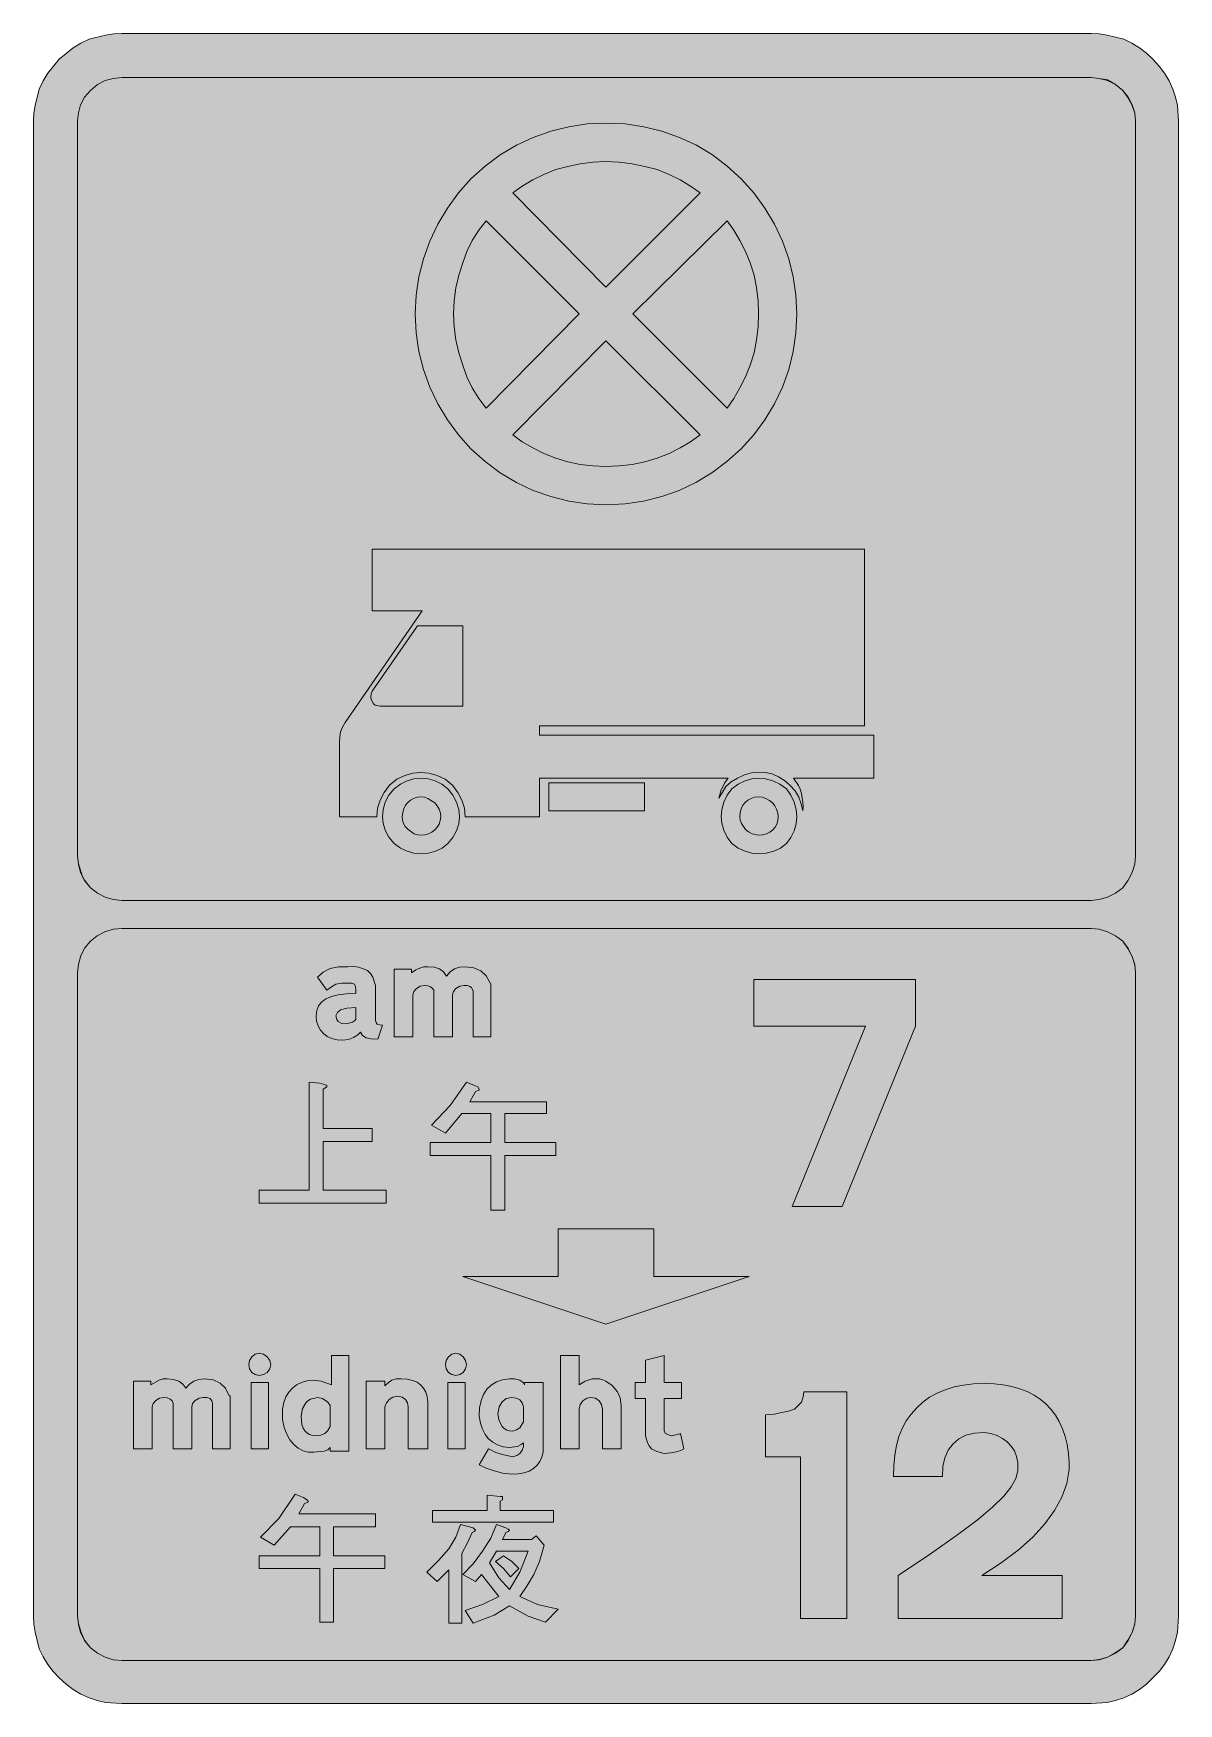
# Model space of a CAD drawing. Header units: metres. Extents: x 196 to 373, y 6 to 264.
import ezdxf

# ---------------------------------------------------------------- set-up
doc = ezdxf.new("R2010")
doc.units = ezdxf.units.M
for name, color, linetype, true_color in [('FILL_BLACK_000000', 7, 'Continuous', 0x000000), ('FILL_BLUE_0000FF', 7, 'Continuous', 0x0000ff), ('FILL_RED_FF0000', 7, 'Continuous', 0xff0000), ('FILL_WHITE_FFFFFF', 7, 'Continuous', 0xffffff), ('FILL_YELLOW_FFFF00', 7, 'Continuous', 0xffff00)]:
    doc.layers.add(name, color=color, linetype=linetype, true_color=true_color)

msp = doc.modelspace()

# ---------------------------------------------------------------- hatches: boundary and pattern name
at = {"layer": 'FILL_BLACK_000000', "true_color": 0x000000}
h = msp.add_hatch(color=7, dxfattribs=at)
h.dxf.hatch_style = 1
h.paths.add_polyline_path([(362.27, 263.63), (364.86, 262.98), (366.07, 262.38), (367.25, 261.65), (368.35, 260.83), (369.36, 259.92), (370.34, 258.83), (371.16, 257.71), (371.84, 256.53), (372.42, 255.24), (372.86, 254), (373.14, 252.74), (373.32, 250.38), (373.32, 19.08), (373.14, 16.63), (372.86, 15.36), (372.42, 14.04), (371.84, 12.83), (371.16, 11.65), (370.34, 10.55), (369.36, 9.54), (368.35, 8.56), (367.25, 7.74), (366.07, 7.06), (364.86, 6.48), (363.54, 6.04), (362.27, 5.76), (359.82, 5.58), (209.88, 5.58), (207.36, 5.76), (206.08, 6.04), (204.84, 6.48), (203.55, 7.06), (202.37, 7.74), (201.25, 8.56), (200.16, 9.54), (199.25, 10.55), (198.43, 11.65), (197.7, 12.83), (197.1, 14.04), (196.45, 16.63), (196.26, 17.86), (196.2, 19.08), (196.2, 250.38), (196.26, 251.52), (196.45, 252.74), (197.1, 255.24), (197.7, 256.53), (198.43, 257.71), (200.16, 259.92), (202.37, 261.65), (203.55, 262.38), (204.84, 262.98), (207.36, 263.63), (208.64, 263.82), (209.88, 263.88), (359.82, 263.88), (361.04, 263.82), (362.27, 263.63)])
h.paths.add_polyline_path([(206.13, 255.98), (205.02, 255.06), (204.1, 254.02), (203.49, 252.85), (203.15, 251.62), (203.04, 250.38), (203.04, 136.62), (203.15, 135.38), (203.49, 134.12), (204.1, 132.9), (205.02, 131.76), (206.13, 130.92), (207.32, 130.3), (208.56, 129.91), (209.88, 129.78), (359.82, 129.78), (361.06, 129.91), (362.32, 130.3), (363.54, 130.92), (364.68, 131.76), (365.52, 132.9), (366.14, 134.12), (366.53, 135.38), (366.66, 136.62), (366.66, 250.38), (366.53, 251.62), (366.14, 252.85), (365.52, 254.02), (364.68, 255.06), (363.54, 255.98), (362.32, 256.59), (361.06, 256.93), (359.82, 257.04), (209.88, 257.04), (208.56, 256.93), (207.32, 256.59), (206.13, 255.98)], flags=16)
h.paths.add_polyline_path([(207.25, 124.94), (206.06, 124.32), (205.02, 123.48), (204.18, 122.44), (203.56, 121.25), (203.17, 119.96), (203.04, 118.62), (203.04, 19.08), (203.15, 17.84), (203.49, 16.58), (204.1, 15.36), (205.02, 14.22), (206.13, 13.38), (207.32, 12.76), (208.56, 12.37), (209.88, 12.24), (359.82, 12.24), (361.06, 12.37), (362.32, 12.76), (363.54, 13.38), (364.68, 14.22), (365.52, 15.36), (366.14, 16.58), (366.53, 17.84), (366.66, 19.08), (366.66, 118.62), (366.53, 119.81), (366.12, 121.14), (365.47, 122.38), (364.68, 123.48), (363.54, 124.32), (362.32, 124.94), (361.06, 125.33), (359.82, 125.46), (209.88, 125.46), (208.54, 125.33), (207.25, 124.94)], flags=16)
h = msp.add_hatch(color=7, dxfattribs=at)
h.dxf.hatch_style = 1
h.paths.add_polyline_path([(262.85, 144.06), (262.46, 145.31), (261.84, 146.49), (261, 147.6), (259.86, 148.52), (258.64, 149.13), (257.38, 149.47), (256.14, 149.58), (254.9, 149.47), (253.64, 149.13), (252.42, 148.52), (251.28, 147.6), (250.44, 146.49), (249.82, 145.31), (249.43, 144.06), (249.3, 142.74), (243.54, 142.74), (243.54, 154.26), (243.58, 155.07), (243.72, 155.86), (244, 156.61), (244.44, 157.32), (256.32, 174.6), (248.58, 174.6), (248.58, 184.14), (324.72, 184.14), (324.72, 156.78), (274.5, 156.78), (274.5, 155.34), (326.16, 155.34), (326.16, 148.68), (313.74, 148.68), (314.51, 147.58), (314.8, 146.98), (315, 146.34), (315.22, 144.99), (315.25, 144.32), (315.18, 143.64), (314.97, 144.71), (314.59, 145.76), (314.02, 146.73), (313.2, 147.6), (312.36, 148.34), (311.45, 148.93), (310.47, 149.35), (309.42, 149.58), (308.34, 149.64), (307.26, 149.54), (306.18, 149.23), (305.1, 148.68), (304.13, 148.12), (303.3, 147.42), (302.76, 146.52), (302.22, 145.62), (302.4, 146.34), (302.51, 146.79), (302.76, 147.24), (303.14, 148.03), (303.66, 148.68), (274.5, 148.68), (274.5, 142.74), (262.98, 142.74), (262.85, 144.06)])
h.paths.add_polyline_path([(248.42, 161.73), (248.4, 161.28), (248.42, 160.92), (248.58, 160.56), (248.78, 160.22), (249.08, 160), (249.84, 159.84), (262.62, 159.84), (262.62, 172.26), (255.6, 172.26), (248.58, 162.18), (248.42, 161.73)], flags=16)
h = msp.add_hatch(color=7, dxfattribs=at)
h.dxf.hatch_style = 1
h.paths.add_polyline_path([(261.65, 140.54), (261.09, 139.5), (260.28, 138.6), (259.41, 137.89), (258.41, 137.39), (257.32, 137.08), (256.14, 136.98), (255.06, 137.08), (254, 137.39), (252.98, 137.89), (252, 138.6), (251.19, 139.6), (250.63, 140.67), (250.3, 141.74), (250.2, 142.74), (250.3, 143.85), (250.63, 144.97), (251.19, 146.06), (252, 147.06), (252.98, 147.77), (254, 148.28), (255.06, 148.58), (256.14, 148.68), (257.24, 148.58), (258.34, 148.28), (259.38, 147.77), (260.28, 147.06), (261.09, 146.06), (261.65, 144.97), (261.98, 143.85), (262.08, 142.74), (261.98, 141.64), (261.65, 140.54)])
h.paths.add_polyline_path([(258.95, 143.89), (258.67, 144.44), (258.3, 144.9), (257.22, 145.55), (256.68, 145.74), (256.14, 145.8), (255.55, 145.74), (255.01, 145.58), (254.52, 145.31), (254.09, 144.95), (253.74, 144.5), (253.48, 143.98), (253.32, 143.39), (253.26, 142.74), (253.3, 142.2), (253.44, 141.68), (253.72, 141.2), (254.16, 140.76), (255.08, 140.11), (255.6, 139.92), (256.14, 139.86), (256.74, 139.92), (257.3, 140.08), (257.82, 140.34), (258.28, 140.69), (258.66, 141.12), (258.95, 141.61), (259.13, 142.15), (259.2, 142.74), (259.14, 143.31), (258.95, 143.89)], flags=16)
h = msp.add_hatch(color=7, dxfattribs=at)
h.dxf.hatch_style = 1
h.paths.add_polyline_path([(290.7, 147.96), (290.7, 143.64), (275.94, 143.64), (275.94, 147.96), (290.7, 147.96)])
h = msp.add_hatch(color=7, dxfattribs=at)
h.dxf.hatch_style = 1
h.paths.add_polyline_path([(313.87, 140.54), (313.37, 139.5), (312.66, 138.6), (311.76, 137.89), (310.7, 137.39), (309.55, 137.08), (308.34, 136.98), (307.34, 137.08), (306.27, 137.39), (305.2, 137.89), (304.2, 138.6), (303.49, 139.6), (302.98, 140.67), (302.68, 141.74), (302.58, 142.74), (302.68, 143.85), (302.98, 144.97), (303.49, 146.06), (304.2, 147.06), (305.2, 147.77), (306.27, 148.28), (307.34, 148.58), (308.34, 148.68), (309.45, 148.58), (310.57, 148.28), (311.66, 147.77), (312.66, 147.06), (313.37, 146.06), (313.87, 144.97), (314.18, 143.85), (314.28, 142.74), (314.18, 141.64), (313.87, 140.54)])
h.paths.add_polyline_path([(311.15, 143.89), (310.87, 144.44), (310.5, 144.9), (310.04, 145.27), (309.49, 145.55), (308.91, 145.74), (308.34, 145.8), (307.75, 145.74), (307.21, 145.58), (306.72, 145.31), (306.29, 144.95), (305.94, 144.5), (305.68, 143.98), (305.52, 143.39), (305.46, 142.74), (305.52, 142.2), (305.71, 141.68), (306.36, 140.76), (306.82, 140.39), (307.35, 140.11), (308.34, 139.86), (308.99, 139.92), (309.58, 140.08), (310.1, 140.34), (310.54, 140.69), (310.91, 141.12), (311.17, 141.61), (311.34, 142.15), (311.4, 142.74), (311.34, 143.31), (311.15, 143.89)], flags=16)
h = msp.add_hatch(color=7, dxfattribs=at)
h.dxf.hatch_style = 1
h.paths.add_polyline_path([(248.44, 108.38), (247.68, 108.54), (247.09, 108.92), (246.78, 109.44), (246.36, 109.02), (245.7, 108.61), (244.91, 108.3), (244.08, 108.18), (243.18, 108.25), (242.37, 108.44), (241.66, 108.76), (241.06, 109.19), (240.59, 109.74), (240.23, 110.38), (240.01, 111.13), (239.94, 111.96), (240.03, 112.78), (240.31, 113.48), (240.78, 114.07), (241.45, 114.55), (242.3, 114.91), (243.36, 115.17), (244.61, 115.33), (246.06, 115.38), (246.06, 115.92), (246.04, 116.44), (245.88, 116.82), (245.41, 116.98), (244.8, 117), (243.9, 116.98), (243, 116.82), (242.28, 116.44), (241.56, 115.92), (240.12, 117.9), (241.03, 118.71), (242.12, 119.25), (243.39, 119.52), (244.8, 119.52), (245.71, 119.56), (246.53, 119.45), (247.86, 118.98), (248.34, 118.51), (248.69, 117.95), (249.12, 116.64), (249.12, 111.24), (249.19, 110.9), (249.39, 110.68), (249.73, 110.56), (250.2, 110.52), (249.48, 108.36), (248.44, 108.38)])
h.paths.add_polyline_path([(243.36, 111.06), (243.92, 110.75), (244.62, 110.7), (245.54, 110.99), (245.86, 111.18), (246.06, 111.42), (246.06, 113.22), (244.69, 113.11), (243.72, 112.86), (243.22, 112.48), (243, 111.96), (243.11, 111.38), (243.36, 111.06)], flags=16)
h = msp.add_hatch(color=7, dxfattribs=at)
h.dxf.hatch_style = 1
h.paths.add_polyline_path([(261.56, 116.19), (261.15, 115.73), (261, 115.2), (261, 108.72), (258.12, 108.72), (258.12, 115.92), (257.92, 116.18), (257.6, 116.42), (257.18, 116.58), (256.68, 116.64), (256.02, 116.52), (255.44, 116.19), (255.03, 115.73), (254.88, 115.2), (254.88, 108.72), (252, 108.72), (252, 119.16), (254.7, 119.16), (254.7, 118.62), (255.33, 119.05), (255.96, 119.34), (256.59, 119.5), (257.22, 119.52), (258.2, 119.45), (259, 119.21), (259.62, 118.76), (260.1, 118.08), (260.68, 118.76), (261.34, 119.21), (262.1, 119.45), (262.98, 119.52), (264.33, 119.36), (265.41, 118.89), (266.22, 118.15), (266.76, 117.18), (266.94, 116.82), (266.94, 116.71), (266.94, 116.64), (266.94, 116.28), (266.94, 108.72), (264.24, 108.72), (264.24, 115.74), (264.06, 116.1), (263.95, 116.35), (263.7, 116.46), (263.32, 116.62), (262.8, 116.64), (262.14, 116.52), (261.56, 116.19)])
h = msp.add_hatch(color=7, dxfattribs=at)
h.dxf.hatch_style = 1
h.paths.add_polyline_path([(324.9, 110.34), (307.62, 110.34), (307.62, 117.54), (332.64, 117.54), (332.64, 110.34), (321.3, 82.44), (313.56, 82.44), (324.9, 110.34)])
h = msp.add_hatch(color=7, dxfattribs=at)
h.dxf.hatch_style = 1
h.paths.add_polyline_path([(241.2, 101.34), (241.56, 101.16), (241.56, 100.98), (241.02, 100.62), (241.02, 94.5), (248.58, 94.5), (248.58, 92.52), (241.02, 92.52), (241.02, 84.96), (250.74, 84.96), (250.74, 82.98), (231.12, 82.98), (231.12, 84.96), (238.86, 84.96), (238.86, 101.7), (240.48, 101.52), (241.2, 101.34)])
h = msp.add_hatch(color=7, dxfattribs=at)
h.dxf.hatch_style = 1
h.paths.add_polyline_path([(260.64, 98.1), (263.16, 101.7), (264.42, 101.16), (264.96, 100.98), (265.14, 100.62), (265.14, 100.44), (264.6, 100.26), (263.7, 98.64), (275.58, 98.64), (275.58, 96.84), (269.1, 96.84), (269.1, 92.34), (277.02, 92.34), (277.02, 90.36), (269.1, 90.36), (269.1, 81.9), (266.94, 81.9), (266.94, 90.36), (257.58, 90.36), (257.58, 92.34), (266.94, 92.34), (266.94, 96.84), (262.44, 96.84), (259.92, 93.78), (257.76, 95.04), (260.64, 98.1)])
h = msp.add_hatch(color=7, dxfattribs=at)
h.dxf.hatch_style = 1
h.paths.add_polyline_path([(277.38, 71.64), (277.38, 79.02), (292.14, 79.02), (292.14, 71.64), (306.9, 71.64), (284.76, 64.26), (262.62, 71.64), (277.38, 71.64)])
h = msp.add_hatch(color=7, dxfattribs=at)
h.dxf.hatch_style = 1
h.paths.add_polyline_path([(232.77, 57.33), (232.36, 56.81), (231.78, 56.47), (231.12, 56.34), (230.49, 56.47), (229.97, 56.81), (229.63, 57.33), (229.5, 57.96), (229.63, 58.62), (229.97, 59.2), (230.49, 59.61), (231.12, 59.76), (231.78, 59.61), (232.36, 59.2), (232.77, 58.62), (232.92, 57.96), (232.77, 57.33)])
h = msp.add_hatch(color=7, dxfattribs=at)
h.dxf.hatch_style = 1
h.paths.add_polyline_path([(263.03, 57.33), (262.69, 56.81), (262.17, 56.47), (261.54, 56.34), (260.91, 56.47), (260.39, 56.81), (260.05, 57.33), (259.92, 57.96), (260.05, 58.62), (260.39, 59.2), (260.91, 59.61), (261.54, 59.76), (262.17, 59.61), (262.69, 59.2), (263.03, 58.62), (263.16, 57.96), (263.03, 57.33)])
h = msp.add_hatch(color=7, dxfattribs=at)
h.dxf.hatch_style = 1
h.paths.add_polyline_path([(241.18, 44.62), (239.58, 44.46), (238.72, 44.48), (237.91, 44.69), (237.16, 45.07), (236.47, 45.63), (235.88, 46.35), (235.38, 47.24), (234.99, 48.29), (234.72, 49.5), (234.72, 51.12), (234.92, 52.13), (235.25, 53.01), (235.69, 53.76), (236.25, 54.38), (236.91, 54.88), (237.66, 55.25), (238.49, 55.49), (239.4, 55.62), (240.7, 55.46), (242.28, 54.9), (242.28, 59.4), (244.98, 59.4), (244.98, 44.64), (242.1, 44.64), (242.1, 45.18), (241.73, 44.84), (241.18, 44.62)])
h.paths.add_polyline_path([(242.1, 51.66), (241.74, 52.2), (240.93, 52.76), (240.12, 52.92), (239.07, 52.65), (238.66, 52.4), (238.32, 52.09), (237.84, 51.22), (237.6, 50.04), (237.74, 48.73), (237.91, 48.2), (238.16, 47.77), (238.49, 47.43), (238.89, 47.18), (239.37, 47.03), (239.94, 46.98), (240.68, 47.08), (241.29, 47.36), (241.76, 47.82), (242.1, 48.42), (242.1, 50.94), (242.1, 51.66)], flags=16)
h = msp.add_hatch(color=7, dxfattribs=at)
h.dxf.hatch_style = 1
h.paths.add_polyline_path([(281.55, 55.47), (282.62, 55.78), (283.73, 55.79), (284.26, 55.66), (284.76, 55.44), (285.73, 54.77), (286.56, 53.82), (286.96, 52.88), (287.1, 51.66), (287.1, 45), (284.22, 45), (284.22, 51.12), (284.08, 51.82), (283.68, 52.38), (283.12, 52.79), (282.42, 52.92), (281.79, 52.79), (281.16, 52.38), (280.75, 51.82), (280.62, 51.12), (280.62, 45), (277.74, 45), (277.74, 59.4), (280.62, 59.4), (280.62, 54.9), (281.55, 55.47)])
h = msp.add_hatch(color=7, dxfattribs=at)
h.dxf.hatch_style = 1
h.paths.add_polyline_path([(296.46, 55.26), (296.46, 52.74), (293.76, 52.74), (293.76, 48.24), (293.78, 47.72), (293.94, 47.34), (294.84, 46.98), (295.56, 47.16), (295.92, 47.18), (296.28, 47.34), (296.82, 45), (296.32, 44.74), (295.63, 44.5), (294.77, 44.34), (293.76, 44.28), (292.63, 44.57), (291.78, 45), (291.44, 45.44), (291.19, 45.92), (290.88, 46.98), (290.88, 52.74), (289.26, 52.74), (289.26, 55.26), (290.88, 55.26), (290.88, 58.68), (293.76, 59.4), (293.76, 55.26), (296.46, 55.26)])
h = msp.add_hatch(color=7, dxfattribs=at)
h.dxf.hatch_style = 1
h.paths.add_polyline_path([(221.82, 52.8), (221.24, 52.47), (220.83, 52.01), (220.68, 51.48), (220.68, 45), (217.8, 45), (217.8, 52.02), (217.68, 52.39), (217.35, 52.67), (216.89, 52.86), (216.36, 52.92), (215.7, 52.8), (215.12, 52.47), (214.71, 52.01), (214.56, 51.48), (214.56, 45), (211.68, 45), (211.68, 55.44), (214.38, 55.44), (214.38, 54.9), (215.64, 55.62), (216.27, 55.78), (216.9, 55.8), (217.88, 55.7), (218.68, 55.42), (219.3, 54.96), (219.78, 54.36), (220.36, 54.96), (221.02, 55.42), (221.78, 55.7), (222.66, 55.8), (224.01, 55.63), (225.09, 55.15), (225.9, 54.36), (226.44, 53.28), (226.6, 53.19), (226.62, 53.1), (226.62, 52.92), (226.62, 45), (223.92, 45), (223.92, 52.02), (223.81, 52.38), (223.56, 52.74), (223.02, 52.9), (222.48, 52.92), (221.82, 52.8)])
h = msp.add_hatch(color=7, dxfattribs=at)
h.dxf.hatch_style = 1
h.paths.add_polyline_path([(232.56, 55.26), (232.56, 45), (229.86, 45), (229.86, 55.26), (232.56, 55.26)])
h = msp.add_hatch(color=7, dxfattribs=at)
h.dxf.hatch_style = 1
h.paths.add_polyline_path([(254.06, 52.11), (253.75, 52.63), (253.25, 52.97), (252.54, 53.1), (251.8, 52.97), (251.21, 52.63), (250.79, 52.11), (250.56, 51.48), (250.56, 45), (247.68, 45), (247.68, 55.44), (250.56, 55.44), (250.56, 54.72), (251.1, 55.24), (251.64, 55.62), (252.29, 55.78), (253.08, 55.8), (254.03, 55.74), (254.84, 55.57), (255.53, 55.28), (256.09, 54.88), (256.54, 54.37), (256.88, 53.75), (257.1, 53.03), (257.22, 52.2), (257.22, 45), (254.16, 45), (254.16, 51.3), (254.16, 51.37), (254.16, 51.48), (254.06, 52.11)])
h = msp.add_hatch(color=7, dxfattribs=at)
h.dxf.hatch_style = 1
h.paths.add_polyline_path([(262.98, 55.26), (262.98, 45), (260.28, 45), (260.28, 55.26), (262.98, 55.26)])
h = msp.add_hatch(color=7, dxfattribs=at)
h.dxf.hatch_style = 1
h.paths.add_polyline_path([(274.53, 43.01), (274.1, 42.43), (273.55, 41.94), (272.89, 41.55), (272.1, 41.27), (271.2, 41.1), (270.18, 41.04), (268.81, 41.24), (267.46, 41.56), (266.21, 41.98), (265.14, 42.48), (266.58, 45), (267.73, 44.41), (268.74, 44.1), (270.36, 43.74), (270.97, 43.94), (271.44, 44.28), (271.78, 44.75), (271.98, 45.36), (271.98, 45.9), (271.66, 45.63), (271.08, 45.36), (269.82, 45.18), (268.86, 45.31), (268, 45.58), (267.25, 45.99), (266.6, 46.53), (266.07, 47.2), (265.64, 48.01), (265.33, 48.96), (265.14, 50.04), (265.22, 51.31), (265.44, 52.43), (265.81, 53.4), (266.33, 54.2), (266.99, 54.85), (267.8, 55.33), (268.74, 55.65), (269.82, 55.8), (270.63, 55.78), (271.44, 55.62), (272, 55.19), (272.16, 54.9), (272.16, 55.26), (275.04, 55.26), (275.04, 44.46), (274.85, 43.69), (274.53, 43.01)])
h.paths.add_polyline_path([(271.42, 52.54), (270.89, 52.82), (270.18, 52.92), (269.34, 52.75), (268.69, 52.27), (268.26, 51.48), (268.02, 50.4), (268.26, 49.29), (268.72, 48.44), (269.03, 48.13), (269.41, 47.89), (269.85, 47.75), (270.36, 47.7), (270.9, 47.9), (271.44, 48.24), (271.98, 49.14), (271.98, 51.48), (271.77, 52.08), (271.42, 52.54)], flags=16)
h = msp.add_hatch(color=7, dxfattribs=at)
h.dxf.hatch_style = 1
h.paths.add_polyline_path([(355.32, 25.38), (355.32, 18.72), (329.94, 18.72), (329.94, 25.38), (334.95, 28.74), (338.99, 31.58), (342.15, 33.97), (344.54, 35.98), (346.27, 37.67), (347.43, 39.12), (348.13, 40.4), (348.48, 41.58), (348.48, 42.84), (348.27, 43.8), (347.92, 44.66), (347.43, 45.41), (346.81, 46.06), (346.08, 46.59), (345.24, 47.02), (344.3, 47.33), (343.26, 47.52), (341.74, 47.42), (340.42, 47.09), (339.31, 46.53), (338.4, 45.72), (337.69, 44.78), (337.18, 43.6), (336.88, 42.23), (336.78, 40.68), (329.22, 40.68), (329.27, 42.38), (329.43, 43.98), (329.69, 45.48), (330.07, 46.87), (330.57, 48.15), (331.19, 49.31), (331.94, 50.36), (332.82, 51.3), (333.76, 52.19), (334.81, 52.95), (335.97, 53.6), (337.23, 54.13), (338.6, 54.55), (340.06, 54.84), (341.62, 55.02), (343.26, 55.08), (344.77, 55.03), (346.19, 54.88), (347.52, 54.63), (348.76, 54.28), (349.9, 53.84), (350.96, 53.3), (351.93, 52.66), (352.8, 51.93), (353.58, 51.11), (354.27, 50.19), (354.86, 49.19), (355.36, 48.09), (355.76, 46.91), (356.07, 45.64), (356.28, 44.28), (356.4, 42.84), (356.4, 41.76), (356.01, 39.62), (355.25, 37.5), (354.12, 35.42), (352.62, 33.37), (350.75, 31.34), (348.5, 29.33), (345.89, 27.35), (342.9, 25.38), (355.32, 25.38)])
h = msp.add_hatch(color=7, dxfattribs=at)
h.dxf.hatch_style = 1
h.paths.add_polyline_path([(322.02, 18.72), (314.82, 18.72), (314.82, 43.74), (309.42, 43.74), (309.42, 50.22), (310.75, 50.33), (311.94, 50.58), (313, 50.78), (313.92, 51.12), (315, 52.2), (315.25, 53.01), (315.36, 53.82), (322.02, 53.82), (322.02, 18.72)])
h = msp.add_hatch(color=7, dxfattribs=at)
h.dxf.hatch_style = 1
h.paths.add_polyline_path([(234.18, 34.2), (236.7, 37.98), (237.96, 37.44), (238.5, 37.08), (238.68, 36.9), (238.68, 36.72), (238.14, 36.54), (237.24, 34.92), (249.12, 34.92), (249.12, 32.94), (242.64, 32.94), (242.64, 28.44), (250.56, 28.44), (250.56, 26.46), (242.64, 26.46), (242.64, 18.18), (240.48, 18.18), (240.48, 26.46), (231.12, 26.46), (231.12, 28.44), (240.48, 28.44), (240.48, 32.94), (235.98, 32.94), (233.46, 30.06), (231.3, 31.32), (234.18, 34.2)])
h = msp.add_hatch(color=7, dxfattribs=at)
h.dxf.hatch_style = 1
h.paths.add_polyline_path([(266.4, 35.46), (266.4, 37.8), (268.38, 37.62), (268.74, 37.62), (268.74, 37.08), (268.38, 36.9), (268.38, 35.46), (276.66, 35.46), (276.66, 33.66), (257.94, 33.66), (257.94, 35.46), (266.4, 35.46)])
h = msp.add_hatch(color=7, dxfattribs=at)
h.dxf.hatch_style = 1
h.paths.add_polyline_path([(264.42, 32.58), (264.6, 32.4), (264.42, 32.22), (264.06, 32.04), (263.34, 30.42), (262.44, 28.8), (262.44, 18), (260.46, 18), (260.46, 26.28), (258.66, 24.48), (257.04, 25.92), (258.84, 27.72), (260.46, 29.52), (261.54, 31.32), (262.26, 33.3), (264.24, 32.76), (264.42, 32.58)])
h = msp.add_hatch(color=7, dxfattribs=at)
h.dxf.hatch_style = 1
h.paths.add_polyline_path([(269.82, 32.4), (269.64, 32.22), (269.28, 32.04), (268.74, 30.96), (273.24, 30.96), (273.96, 31.5), (275.22, 30.06), (274.5, 27.54), (273.6, 25.56), (272.52, 23.76), (271.44, 22.14), (274.14, 20.88), (277.38, 20.16), (275.4, 18.18), (272.7, 19.08), (269.82, 20.7), (267.48, 19.26), (264.24, 18), (262.98, 19.98), (265.68, 20.88), (268.2, 22.14), (265.5, 25.56), (264.6, 24.48), (262.62, 25.56), (264.24, 27.18), (265.68, 29.16), (266.94, 31.14), (267.84, 33.3), (269.28, 32.76), (269.64, 32.58), (269.82, 32.4)])
h.paths.add_polyline_path([(269.82, 23.22), (271.44, 25.92), (272.7, 29.16), (267.84, 29.16), (266.76, 27.36), (268.2, 25.02), (269.82, 23.22)], flags=16)
h = msp.add_hatch(color=7, dxfattribs=at)
h.dxf.hatch_style = 1
h.paths.add_polyline_path([(270.18, 27.54), (271.26, 26.46), (270, 25.2), (268.92, 26.46), (267.66, 27.54), (268.92, 28.44), (270.18, 27.54)])
at = {"layer": 'FILL_BLUE_0000FF', "true_color": 0x0000ff}
h = msp.add_hatch(color=7, dxfattribs=at)
h.dxf.hatch_style = 1
h.paths.add_polyline_path([(271.81, 240.26), (273.42, 241.22), (275.17, 242.08), (277.02, 242.82), (278.84, 243.32), (280.75, 243.72), (282.74, 243.98), (284.76, 244.08), (286.78, 243.98), (288.79, 243.72), (290.76, 243.32), (292.68, 242.82), (294.51, 242.08), (296.21, 241.22), (297.82, 240.26), (299.34, 239.22), (284.76, 224.64), (270.36, 239.22), (271.81, 240.26)])
h = msp.add_hatch(color=7, dxfattribs=at)
h.dxf.hatch_style = 1
h.paths.add_polyline_path([(265.08, 207.44), (264.08, 209.05), (263.26, 210.75), (262.62, 212.58), (262.02, 214.5), (261.56, 216.47), (261.28, 218.48), (261.18, 220.5), (261.28, 222.52), (261.56, 224.53), (262.02, 226.5), (262.62, 228.42), (263.26, 230.17), (264.08, 231.86), (265.08, 233.46), (266.22, 234.9), (280.62, 220.5), (266.22, 205.92), (265.08, 207.44)])
h = msp.add_hatch(color=7, dxfattribs=at)
h.dxf.hatch_style = 1
h.paths.add_polyline_path([(288.9, 220.5), (303.48, 234.9), (304.52, 233.46), (305.48, 231.86), (306.34, 230.17), (307.08, 228.42), (307.66, 226.5), (308.05, 224.53), (308.27, 222.52), (308.34, 220.5), (308.27, 218.48), (308.05, 216.47), (307.66, 214.5), (307.08, 212.58), (306.34, 210.75), (305.48, 209.05), (304.52, 207.44), (303.48, 205.92), (288.9, 220.5)])
h = msp.add_hatch(color=7, dxfattribs=at)
h.dxf.hatch_style = 1
h.paths.add_polyline_path([(284.76, 216.36), (299.34, 201.78), (297.82, 200.74), (296.21, 199.78), (294.51, 198.92), (292.68, 198.18), (290.76, 197.6), (288.79, 197.21), (286.78, 196.99), (284.76, 196.92), (282.74, 196.99), (280.75, 197.21), (278.84, 197.6), (277.02, 198.18), (275.17, 198.92), (273.42, 199.78), (271.81, 200.74), (270.36, 201.78), (284.76, 216.36)])
at = {"layer": 'FILL_RED_FF0000', "true_color": 0xff0000}
h = msp.add_hatch(color=7, dxfattribs=at)
h.dxf.hatch_style = 1
h.paths.add_polyline_path([(314.14, 217.56), (313.71, 214.68), (313.02, 211.88), (312.05, 209.18), (310.83, 206.59), (309.34, 204.12), (307.61, 201.79), (305.64, 199.62), (303.47, 197.65), (301.14, 195.92), (298.67, 194.43), (296.08, 193.21), (293.38, 192.24), (290.58, 191.55), (287.7, 191.12), (284.76, 190.98), (281.87, 191.12), (279.02, 191.55), (276.22, 192.24), (273.51, 193.21), (270.9, 194.43), (268.41, 195.92), (266.06, 197.65), (263.88, 199.62), (261.96, 201.79), (260.25, 204.12), (258.77, 206.59), (257.53, 209.18), (256.55, 211.88), (255.83, 214.68), (255.39, 217.56), (255.24, 220.5), (255.39, 223.39), (255.83, 226.24), (256.55, 229.04), (257.53, 231.75), (258.77, 234.36), (260.25, 236.85), (261.96, 239.2), (263.88, 241.38), (266.06, 243.35), (268.41, 245.08), (270.9, 246.57), (273.51, 247.79), (276.22, 248.76), (279.02, 249.45), (281.87, 249.88), (284.76, 250.02), (287.71, 249.88), (290.6, 249.45), (293.42, 248.76), (296.14, 247.79), (298.75, 246.57), (301.21, 245.08), (303.52, 243.35), (305.64, 241.38), (307.61, 239.2), (309.34, 236.85), (310.83, 234.36), (312.05, 231.75), (313.02, 229.04), (313.71, 226.24), (314.14, 223.39), (314.28, 220.5), (314.14, 217.56)])
at = {"layer": 'FILL_WHITE_FFFFFF', "true_color": 0xffffff}
h = msp.add_hatch(color=7, dxfattribs=at)
h.dxf.hatch_style = 1
h.paths.add_polyline_path([(359.82, 125.46), (361.06, 125.33), (362.32, 124.94), (363.54, 124.32), (364.68, 123.48), (365.52, 122.34), (366.14, 121.12), (366.53, 119.86), (366.66, 118.62), (366.66, 19.08), (366.53, 17.89), (366.12, 16.56), (365.47, 15.39), (364.68, 14.22), (363.51, 13.43), (362.34, 12.78), (361.01, 12.38), (359.82, 12.24), (209.88, 12.24), (208.56, 12.37), (207.32, 12.76), (206.13, 13.38), (205.02, 14.22), (204.1, 15.39), (203.58, 16.56), (203.18, 17.89), (203.04, 19.08), (203.04, 118.62), (203.17, 119.96), (203.56, 121.25), (204.18, 122.44), (205.02, 123.48), (206.06, 124.32), (207.25, 124.94), (208.54, 125.33), (209.88, 125.46), (359.82, 125.46)])
at = {"layer": 'FILL_YELLOW_FFFF00', "true_color": 0xffff00}
h = msp.add_hatch(color=7, dxfattribs=at)
h.dxf.hatch_style = 1
h.paths.add_polyline_path([(359.82, 257.04), (361.01, 256.93), (362.34, 256.68), (363.58, 256), (364.68, 255.06), (365.47, 253.96), (366.12, 252.72), (366.53, 251.55), (366.66, 250.38), (366.66, 136.62), (366.53, 135.38), (366.14, 134.12), (365.52, 132.9), (364.68, 131.76), (363.54, 130.92), (362.32, 130.3), (361.06, 129.91), (359.82, 129.78), (209.88, 129.78), (208.56, 129.91), (207.32, 130.3), (206.13, 130.92), (205.02, 131.76), (204.1, 132.86), (203.78, 133.46), (203.58, 134.1), (203.18, 135.43), (203.04, 136.62), (203.04, 250.38), (203.15, 251.62), (203.49, 252.85), (204.1, 254.02), (205.02, 255.06), (206.13, 255.98), (207.32, 256.59), (208.56, 256.93), (209.88, 257.04), (359.82, 257.04)])

# ---------------------------------------------------------------- linework, layer by layer
at = {"layer": 'FILL_BLACK_000000', "lineweight": 0, "true_color": 0x000000}
for points in [[(362.27, 263.63), (364.86, 262.98), (366.07, 262.38), (367.25, 261.65), (368.35, 260.83), (369.36, 259.92), (370.34, 258.83), (371.16, 257.71), (371.84, 256.53), (372.42, 255.24), (372.86, 254), (373.14, 252.74), (373.32, 250.38), (373.32, 19.08), (373.14, 16.63), (372.86, 15.36), (372.42, 14.04), (371.84, 12.83), (371.16, 11.65), (370.34, 10.55), (369.36, 9.54), (368.35, 8.56), (367.25, 7.74), (366.07, 7.06), (364.86, 6.48), (363.54, 6.04), (362.27, 5.76), (359.82, 5.58), (209.88, 5.58), (207.36, 5.76), (206.08, 6.04), (204.84, 6.48), (203.55, 7.06), (202.37, 7.74), (201.25, 8.56), (200.16, 9.54), (199.25, 10.55), (198.43, 11.65), (197.7, 12.83), (197.1, 14.04), (196.45, 16.63), (196.26, 17.86), (196.2, 19.08), (196.2, 250.38), (196.26, 251.52), (196.45, 252.74), (197.1, 255.24), (197.7, 256.53), (198.43, 257.71), (200.16, 259.92), (202.37, 261.65), (203.55, 262.38), (204.84, 262.98), (207.36, 263.63), (208.64, 263.82), (209.88, 263.88), (359.82, 263.88), (361.04, 263.82)], [(206.13, 255.98), (205.02, 255.06), (204.1, 254.02), (203.49, 252.85), (203.15, 251.62), (203.04, 250.38), (203.04, 136.62), (203.15, 135.38), (203.49, 134.12), (204.1, 132.9), (205.02, 131.76), (206.13, 130.92), (207.32, 130.3), (208.56, 129.91), (209.88, 129.78), (359.82, 129.78), (361.06, 129.91), (362.32, 130.3), (363.54, 130.92), (364.68, 131.76), (365.52, 132.9), (366.14, 134.12), (366.53, 135.38), (366.66, 136.62), (366.66, 250.38), (366.53, 251.62), (366.14, 252.85), (365.52, 254.02), (364.68, 255.06), (363.54, 255.98), (362.32, 256.59), (361.06, 256.93), (359.82, 257.04), (209.88, 257.04), (208.56, 256.93), (207.32, 256.59)], [(262.85, 144.06), (262.46, 145.31), (261.84, 146.49), (261, 147.6), (259.86, 148.52), (258.64, 149.13), (257.38, 149.47), (256.14, 149.58), (254.9, 149.47), (253.64, 149.13), (252.42, 148.52), (251.28, 147.6), (250.44, 146.49), (249.82, 145.31), (249.43, 144.06), (249.3, 142.74), (243.54, 142.74), (243.54, 154.26), (243.58, 155.07), (243.72, 155.86), (244, 156.61), (244.44, 157.32), (256.32, 174.6), (248.58, 174.6), (248.58, 184.14), (324.72, 184.14), (324.72, 156.78), (274.5, 156.78), (274.5, 155.34), (326.16, 155.34), (326.16, 148.68), (313.74, 148.68), (314.51, 147.58), (314.8, 146.98), (315, 146.34), (315.22, 144.99), (315.25, 144.32), (315.18, 143.64), (314.97, 144.71), (314.59, 145.76), (314.02, 146.73), (313.2, 147.6), (312.36, 148.34), (311.45, 148.93), (310.47, 149.35), (309.42, 149.58), (308.34, 149.64), (307.26, 149.54), (306.18, 149.23), (305.1, 148.68), (304.13, 148.12), (303.3, 147.42), (302.76, 146.52), (302.22, 145.62), (302.4, 146.34), (302.51, 146.79), (302.76, 147.24), (303.14, 148.03), (303.66, 148.68), (274.5, 148.68), (274.5, 142.74), (262.98, 142.74)], [(248.42, 161.73), (248.4, 161.28), (248.42, 160.92), (248.58, 160.56), (248.78, 160.22), (249.08, 160), (249.84, 159.84), (262.62, 159.84), (262.62, 172.26), (255.6, 172.26), (248.58, 162.18)], [(261.65, 140.54), (261.09, 139.5), (260.28, 138.6), (259.41, 137.89), (258.41, 137.39), (257.32, 137.08), (256.14, 136.98), (255.06, 137.08), (254, 137.39), (252.98, 137.89), (252, 138.6), (251.19, 139.6), (250.63, 140.67), (250.3, 141.74), (250.2, 142.74), (250.3, 143.85), (250.63, 144.97), (251.19, 146.06), (252, 147.06), (252.98, 147.77), (254, 148.28), (255.06, 148.58), (256.14, 148.68), (257.24, 148.58), (258.34, 148.28), (259.38, 147.77), (260.28, 147.06), (261.09, 146.06), (261.65, 144.97), (261.98, 143.85), (262.08, 142.74), (261.98, 141.64)], [(290.7, 147.96), (290.7, 143.64), (275.94, 143.64), (275.94, 147.96)], [(313.87, 140.54), (313.37, 139.5), (312.66, 138.6), (311.76, 137.89), (310.7, 137.39), (309.55, 137.08), (308.34, 136.98), (307.34, 137.08), (306.27, 137.39), (305.2, 137.89), (304.2, 138.6), (303.49, 139.6), (302.98, 140.67), (302.68, 141.74), (302.58, 142.74), (302.68, 143.85), (302.98, 144.97), (303.49, 146.06), (304.2, 147.06), (305.2, 147.77), (306.27, 148.28), (307.34, 148.58), (308.34, 148.68), (309.45, 148.58), (310.57, 148.28), (311.66, 147.77), (312.66, 147.06), (313.37, 146.06), (313.87, 144.97), (314.18, 143.85), (314.28, 142.74), (314.18, 141.64)], [(258.95, 143.89), (258.67, 144.44), (258.3, 144.9), (257.22, 145.55), (256.68, 145.74), (256.14, 145.8), (255.55, 145.74), (255.01, 145.58), (254.52, 145.31), (254.09, 144.95), (253.74, 144.5), (253.48, 143.98), (253.32, 143.39), (253.26, 142.74), (253.3, 142.2), (253.44, 141.68), (253.72, 141.2), (254.16, 140.76), (255.08, 140.11), (255.6, 139.92), (256.14, 139.86), (256.74, 139.92), (257.3, 140.08), (257.82, 140.34), (258.28, 140.69), (258.66, 141.12), (258.95, 141.61), (259.13, 142.15), (259.2, 142.74), (259.14, 143.31)], [(311.15, 143.89), (310.87, 144.44), (310.5, 144.9), (310.04, 145.27), (309.49, 145.55), (308.91, 145.74), (308.34, 145.8), (307.75, 145.74), (307.21, 145.58), (306.72, 145.31), (306.29, 144.95), (305.94, 144.5), (305.68, 143.98), (305.52, 143.39), (305.46, 142.74), (305.52, 142.2), (305.71, 141.68), (306.36, 140.76), (306.82, 140.39), (307.35, 140.11), (308.34, 139.86), (308.99, 139.92), (309.58, 140.08), (310.1, 140.34), (310.54, 140.69), (310.91, 141.12), (311.17, 141.61), (311.34, 142.15), (311.4, 142.74), (311.34, 143.31)], [(207.25, 124.94), (206.06, 124.32), (205.02, 123.48), (204.18, 122.44), (203.56, 121.25), (203.17, 119.96), (203.04, 118.62), (203.04, 19.08), (203.15, 17.84), (203.49, 16.58), (204.1, 15.36), (205.02, 14.22), (206.13, 13.38), (207.32, 12.76), (208.56, 12.37), (209.88, 12.24), (359.82, 12.24), (361.06, 12.37), (362.32, 12.76), (363.54, 13.38), (364.68, 14.22), (365.52, 15.36), (366.14, 16.58), (366.53, 17.84), (366.66, 19.08), (366.66, 118.62), (366.53, 119.81), (366.12, 121.14), (365.47, 122.38), (364.68, 123.48), (363.54, 124.32), (362.32, 124.94), (361.06, 125.33), (359.82, 125.46), (209.88, 125.46), (208.54, 125.33)], [(248.44, 108.38), (247.68, 108.54), (247.09, 108.92), (246.78, 109.44), (246.36, 109.02), (245.7, 108.61), (244.91, 108.3), (244.08, 108.18), (243.18, 108.25), (242.37, 108.44), (241.66, 108.76), (241.06, 109.19), (240.59, 109.74), (240.23, 110.38), (240.01, 111.13), (239.94, 111.96), (240.03, 112.78), (240.31, 113.48), (240.78, 114.07), (241.45, 114.55), (242.3, 114.91), (243.36, 115.17), (244.61, 115.33), (246.06, 115.38), (246.06, 115.92), (246.04, 116.44), (245.88, 116.82), (245.41, 116.98), (244.8, 117), (243.9, 116.98), (243, 116.82), (242.28, 116.44), (241.56, 115.92), (240.12, 117.9), (241.03, 118.71), (242.12, 119.25), (243.39, 119.52), (244.8, 119.52), (245.71, 119.56), (246.53, 119.45), (247.86, 118.98), (248.34, 118.51), (248.69, 117.95), (249.12, 116.64), (249.12, 111.24), (249.19, 110.9), (249.39, 110.68), (249.73, 110.56), (250.2, 110.52), (249.48, 108.36)], [(261.56, 116.19), (261.15, 115.73), (261, 115.2), (261, 108.72), (258.12, 108.72), (258.12, 115.92), (257.92, 116.18), (257.6, 116.42), (257.18, 116.58), (256.68, 116.64), (256.02, 116.52), (255.44, 116.19), (255.03, 115.73), (254.88, 115.2), (254.88, 108.72), (252, 108.72), (252, 119.16), (254.7, 119.16), (254.7, 118.62), (255.33, 119.05), (255.96, 119.34), (256.59, 119.5), (257.22, 119.52), (258.2, 119.45), (259, 119.21), (259.62, 118.76), (260.1, 118.08), (260.68, 118.76), (261.34, 119.21), (262.1, 119.45), (262.98, 119.52), (264.33, 119.36), (265.41, 118.89), (266.22, 118.15), (266.76, 117.18), (266.94, 116.82), (266.94, 116.71), (266.94, 116.64), (266.94, 116.28), (266.94, 108.72), (264.24, 108.72), (264.24, 115.74), (264.06, 116.1), (263.95, 116.35), (263.7, 116.46), (263.32, 116.62), (262.8, 116.64), (262.14, 116.52)], [(324.9, 110.34), (307.62, 110.34), (307.62, 117.54), (332.64, 117.54), (332.64, 110.34), (321.3, 82.44), (313.56, 82.44)], [(243.36, 111.06), (243.92, 110.75), (244.62, 110.7), (245.54, 110.99), (245.86, 111.18), (246.06, 111.42), (246.06, 113.22), (244.69, 113.11), (243.72, 112.86), (243.22, 112.48), (243, 111.96), (243.11, 111.38)], [(241.2, 101.34), (241.56, 101.16), (241.56, 100.98), (241.02, 100.62), (241.02, 94.5), (248.58, 94.5), (248.58, 92.52), (241.02, 92.52), (241.02, 84.96), (250.74, 84.96), (250.74, 82.98), (231.12, 82.98), (231.12, 84.96), (238.86, 84.96), (238.86, 101.7), (240.48, 101.52)], [(260.64, 98.1), (263.16, 101.7), (264.42, 101.16), (264.96, 100.98), (265.14, 100.62), (265.14, 100.44), (264.6, 100.26), (263.7, 98.64), (275.58, 98.64), (275.58, 96.84), (269.1, 96.84), (269.1, 92.34), (277.02, 92.34), (277.02, 90.36), (269.1, 90.36), (269.1, 81.9), (266.94, 81.9), (266.94, 90.36), (257.58, 90.36), (257.58, 92.34), (266.94, 92.34), (266.94, 96.84), (262.44, 96.84), (259.92, 93.78), (257.76, 95.04)], [(277.38, 71.64), (277.38, 79.02), (292.14, 79.02), (292.14, 71.64), (306.9, 71.64), (284.76, 64.26), (262.62, 71.64)], [(232.77, 57.33), (232.36, 56.81), (231.78, 56.47), (231.12, 56.34), (230.49, 56.47), (229.97, 56.81), (229.63, 57.33), (229.5, 57.96), (229.63, 58.62), (229.97, 59.2), (230.49, 59.61), (231.12, 59.76), (231.78, 59.61), (232.36, 59.2), (232.77, 58.62), (232.92, 57.96)], [(263.03, 57.33), (262.69, 56.81), (262.17, 56.47), (261.54, 56.34), (260.91, 56.47), (260.39, 56.81), (260.05, 57.33), (259.92, 57.96), (260.05, 58.62), (260.39, 59.2), (260.91, 59.61), (261.54, 59.76), (262.17, 59.61), (262.69, 59.2), (263.03, 58.62), (263.16, 57.96)], [(241.18, 44.62), (239.58, 44.46), (238.72, 44.48), (237.91, 44.69), (237.16, 45.07), (236.47, 45.63), (235.88, 46.35), (235.38, 47.24), (234.99, 48.29), (234.72, 49.5), (234.72, 51.12), (234.92, 52.13), (235.25, 53.01), (235.69, 53.76), (236.25, 54.38), (236.91, 54.88), (237.66, 55.25), (238.49, 55.49), (239.4, 55.62), (240.7, 55.46), (242.28, 54.9), (242.28, 59.4), (244.98, 59.4), (244.98, 44.64), (242.1, 44.64), (242.1, 45.18), (241.73, 44.84)], [(281.55, 55.47), (282.62, 55.78), (283.73, 55.79), (284.26, 55.66), (284.76, 55.44), (285.73, 54.77), (286.56, 53.82), (286.96, 52.88), (287.1, 51.66), (287.1, 45), (284.22, 45), (284.22, 51.12), (284.08, 51.82), (283.68, 52.38), (283.12, 52.79), (282.42, 52.92), (281.79, 52.79), (281.16, 52.38), (280.75, 51.82), (280.62, 51.12), (280.62, 45), (277.74, 45), (277.74, 59.4), (280.62, 59.4), (280.62, 54.9)], [(296.46, 55.26), (296.46, 52.74), (293.76, 52.74), (293.76, 48.24), (293.78, 47.72), (293.94, 47.34), (294.84, 46.98), (295.56, 47.16), (295.92, 47.18), (296.28, 47.34), (296.82, 45), (296.32, 44.74), (295.63, 44.5), (294.77, 44.34), (293.76, 44.28), (292.63, 44.57), (291.78, 45), (291.44, 45.44), (291.19, 45.92), (290.88, 46.98), (290.88, 52.74), (289.26, 52.74), (289.26, 55.26), (290.88, 55.26), (290.88, 58.68), (293.76, 59.4), (293.76, 55.26)], [(221.82, 52.8), (221.24, 52.47), (220.83, 52.01), (220.68, 51.48), (220.68, 45), (217.8, 45), (217.8, 52.02), (217.68, 52.39), (217.35, 52.67), (216.89, 52.86), (216.36, 52.92), (215.7, 52.8), (215.12, 52.47), (214.71, 52.01), (214.56, 51.48), (214.56, 45), (211.68, 45), (211.68, 55.44), (214.38, 55.44), (214.38, 54.9), (215.64, 55.62), (216.27, 55.78), (216.9, 55.8), (217.88, 55.7), (218.68, 55.42), (219.3, 54.96), (219.78, 54.36), (220.36, 54.96), (221.02, 55.42), (221.78, 55.7), (222.66, 55.8), (224.01, 55.63), (225.09, 55.15), (225.9, 54.36), (226.44, 53.28), (226.6, 53.19), (226.62, 53.1), (226.62, 52.92), (226.62, 45), (223.92, 45), (223.92, 52.02), (223.81, 52.38), (223.56, 52.74), (223.02, 52.9), (222.48, 52.92)], [(232.56, 55.26), (232.56, 45), (229.86, 45), (229.86, 55.26)], [(254.06, 52.11), (253.75, 52.63), (253.25, 52.97), (252.54, 53.1), (251.8, 52.97), (251.21, 52.63), (250.79, 52.11), (250.56, 51.48), (250.56, 45), (247.68, 45), (247.68, 55.44), (250.56, 55.44), (250.56, 54.72), (251.1, 55.24), (251.64, 55.62), (252.29, 55.78), (253.08, 55.8), (254.03, 55.74), (254.84, 55.57), (255.53, 55.28), (256.09, 54.88), (256.54, 54.37), (256.88, 53.75), (257.1, 53.03), (257.22, 52.2), (257.22, 45), (254.16, 45), (254.16, 51.3), (254.16, 51.37), (254.16, 51.48)], [(262.98, 55.26), (262.98, 45), (260.28, 45), (260.28, 55.26)], [(274.53, 43.01), (274.1, 42.43), (273.55, 41.94), (272.89, 41.55), (272.1, 41.27), (271.2, 41.1), (270.18, 41.04), (268.81, 41.24), (267.46, 41.56), (266.21, 41.98), (265.14, 42.48), (266.58, 45), (267.73, 44.41), (268.74, 44.1), (270.36, 43.74), (270.97, 43.94), (271.44, 44.28), (271.78, 44.75), (271.98, 45.36), (271.98, 45.9), (271.66, 45.63), (271.08, 45.36), (269.82, 45.18), (268.86, 45.31), (268, 45.58), (267.25, 45.99), (266.6, 46.53), (266.07, 47.2), (265.64, 48.01), (265.33, 48.96), (265.14, 50.04), (265.22, 51.31), (265.44, 52.43), (265.81, 53.4), (266.33, 54.2), (266.99, 54.85), (267.8, 55.33), (268.74, 55.65), (269.82, 55.8), (270.63, 55.78), (271.44, 55.62), (272, 55.19), (272.16, 54.9), (272.16, 55.26), (275.04, 55.26), (275.04, 44.46), (274.85, 43.69)], [(355.32, 25.38), (355.32, 18.72), (329.94, 18.72), (329.94, 25.38), (334.95, 28.74), (338.99, 31.58), (342.15, 33.97), (344.54, 35.98), (346.27, 37.67), (347.43, 39.12), (348.13, 40.4), (348.48, 41.58), (348.48, 42.84), (348.27, 43.8), (347.92, 44.66), (347.43, 45.41), (346.81, 46.06), (346.08, 46.59), (345.24, 47.02), (344.3, 47.33), (343.26, 47.52), (341.74, 47.42), (340.42, 47.09), (339.31, 46.53), (338.4, 45.72), (337.69, 44.78), (337.18, 43.6), (336.88, 42.23), (336.78, 40.68), (329.22, 40.68), (329.27, 42.38), (329.43, 43.98), (329.69, 45.48), (330.07, 46.87), (330.57, 48.15), (331.19, 49.31), (331.94, 50.36), (332.82, 51.3), (333.76, 52.19), (334.81, 52.95), (335.97, 53.6), (337.23, 54.13), (338.6, 54.55), (340.06, 54.84), (341.62, 55.02), (343.26, 55.08), (344.77, 55.03), (346.19, 54.88), (347.52, 54.63), (348.76, 54.28), (349.9, 53.84), (350.96, 53.3), (351.93, 52.66), (352.8, 51.93), (353.58, 51.11), (354.27, 50.19), (354.86, 49.19), (355.36, 48.09), (355.76, 46.91), (356.07, 45.64), (356.28, 44.28), (356.4, 42.84), (356.4, 41.76), (356.01, 39.62), (355.25, 37.5), (354.12, 35.42), (352.62, 33.37), (350.75, 31.34), (348.5, 29.33), (345.89, 27.35), (342.9, 25.38)], [(242.1, 51.66), (241.74, 52.2), (240.93, 52.76), (240.12, 52.92), (239.07, 52.65), (238.66, 52.4), (238.32, 52.09), (237.84, 51.22), (237.6, 50.04), (237.74, 48.73), (237.91, 48.2), (238.16, 47.77), (238.49, 47.43), (238.89, 47.18), (239.37, 47.03), (239.94, 46.98), (240.68, 47.08), (241.29, 47.36), (241.76, 47.82), (242.1, 48.42), (242.1, 50.94)], [(271.42, 52.54), (270.89, 52.82), (270.18, 52.92), (269.34, 52.75), (268.69, 52.27), (268.26, 51.48), (268.02, 50.4), (268.26, 49.29), (268.72, 48.44), (269.03, 48.13), (269.41, 47.89), (269.85, 47.75), (270.36, 47.7), (270.9, 47.9), (271.44, 48.24), (271.98, 49.14), (271.98, 51.48), (271.77, 52.08)], [(322.02, 18.72), (314.82, 18.72), (314.82, 43.74), (309.42, 43.74), (309.42, 50.22), (310.75, 50.33), (311.94, 50.58), (313, 50.78), (313.92, 51.12), (315, 52.2), (315.25, 53.01), (315.36, 53.82), (322.02, 53.82)], [(234.18, 34.2), (236.7, 37.98), (237.96, 37.44), (238.5, 37.08), (238.68, 36.9), (238.68, 36.72), (238.14, 36.54), (237.24, 34.92), (249.12, 34.92), (249.12, 32.94), (242.64, 32.94), (242.64, 28.44), (250.56, 28.44), (250.56, 26.46), (242.64, 26.46), (242.64, 18.18), (240.48, 18.18), (240.48, 26.46), (231.12, 26.46), (231.12, 28.44), (240.48, 28.44), (240.48, 32.94), (235.98, 32.94), (233.46, 30.06), (231.3, 31.32)], [(266.4, 35.46), (266.4, 37.8), (268.38, 37.62), (268.74, 37.62), (268.74, 37.08), (268.38, 36.9), (268.38, 35.46), (276.66, 35.46), (276.66, 33.66), (257.94, 33.66), (257.94, 35.46)], [(264.42, 32.58), (264.6, 32.4), (264.42, 32.22), (264.06, 32.04), (263.34, 30.42), (262.44, 28.8), (262.44, 18), (260.46, 18), (260.46, 26.28), (258.66, 24.48), (257.04, 25.92), (258.84, 27.72), (260.46, 29.52), (261.54, 31.32), (262.26, 33.3), (264.24, 32.76)], [(269.82, 32.4), (269.64, 32.22), (269.28, 32.04), (268.74, 30.96), (273.24, 30.96), (273.96, 31.5), (275.22, 30.06), (274.5, 27.54), (273.6, 25.56), (272.52, 23.76), (271.44, 22.14), (274.14, 20.88), (277.38, 20.16), (275.4, 18.18), (272.7, 19.08), (269.82, 20.7), (267.48, 19.26), (264.24, 18), (262.98, 19.98), (265.68, 20.88), (268.2, 22.14), (265.5, 25.56), (264.6, 24.48), (262.62, 25.56), (264.24, 27.18), (265.68, 29.16), (266.94, 31.14), (267.84, 33.3), (269.28, 32.76), (269.64, 32.58)], [(269.82, 23.22), (271.44, 25.92), (272.7, 29.16), (267.84, 29.16), (266.76, 27.36), (268.2, 25.02)], [(270.18, 27.54), (271.26, 26.46), (270, 25.2), (268.92, 26.46), (267.66, 27.54), (268.92, 28.44)]]:
    msp.add_lwpolyline(points, close=True, dxfattribs=at)
at = {"layer": 'FILL_BLUE_0000FF', "lineweight": 0, "true_color": 0x0000ff}
for points in [[(271.81, 240.26), (273.42, 241.22), (275.17, 242.08), (277.02, 242.82), (278.84, 243.32), (280.75, 243.72), (282.74, 243.98), (284.76, 244.08), (286.78, 243.98), (288.79, 243.72), (290.76, 243.32), (292.68, 242.82), (294.51, 242.08), (296.21, 241.22), (297.82, 240.26), (299.34, 239.22), (284.76, 224.64), (270.36, 239.22)], [(265.08, 207.44), (264.08, 209.05), (263.26, 210.75), (262.62, 212.58), (262.02, 214.5), (261.56, 216.47), (261.28, 218.48), (261.18, 220.5), (261.28, 222.52), (261.56, 224.53), (262.02, 226.5), (262.62, 228.42), (263.26, 230.17), (264.08, 231.86), (265.08, 233.46), (266.22, 234.9), (280.62, 220.5), (266.22, 205.92)], [(288.9, 220.5), (303.48, 234.9), (304.52, 233.46), (305.48, 231.86), (306.34, 230.17), (307.08, 228.42), (307.66, 226.5), (308.05, 224.53), (308.27, 222.52), (308.34, 220.5), (308.27, 218.48), (308.05, 216.47), (307.66, 214.5), (307.08, 212.58), (306.34, 210.75), (305.48, 209.05), (304.52, 207.44), (303.48, 205.92)], [(284.76, 216.36), (299.34, 201.78), (297.82, 200.74), (296.21, 199.78), (294.51, 198.92), (292.68, 198.18), (290.76, 197.6), (288.79, 197.21), (286.78, 196.99), (284.76, 196.92), (282.74, 196.99), (280.75, 197.21), (278.84, 197.6), (277.02, 198.18), (275.17, 198.92), (273.42, 199.78), (271.81, 200.74), (270.36, 201.78)]]:
    msp.add_lwpolyline(points, close=True, dxfattribs=at)
at = {"layer": 'FILL_RED_FF0000', "lineweight": 0, "true_color": 0xff0000}
msp.add_lwpolyline([(314.14, 217.56), (313.71, 214.68), (313.02, 211.88), (312.05, 209.18), (310.83, 206.59), (309.34, 204.12), (307.61, 201.79), (305.64, 199.62), (303.47, 197.65), (301.14, 195.92), (298.67, 194.43), (296.08, 193.21), (293.38, 192.24), (290.58, 191.55), (287.7, 191.12), (284.76, 190.98), (281.87, 191.12), (279.02, 191.55), (276.22, 192.24), (273.51, 193.21), (270.9, 194.43), (268.41, 195.92), (266.06, 197.65), (263.88, 199.62), (261.96, 201.79), (260.25, 204.12), (258.77, 206.59), (257.53, 209.18), (256.55, 211.88), (255.83, 214.68), (255.39, 217.56), (255.24, 220.5), (255.39, 223.39), (255.83, 226.24), (256.55, 229.04), (257.53, 231.75), (258.77, 234.36), (260.25, 236.85), (261.96, 239.2), (263.88, 241.38), (266.06, 243.35), (268.41, 245.08), (270.9, 246.57), (273.51, 247.79), (276.22, 248.76), (279.02, 249.45), (281.87, 249.88), (284.76, 250.02), (287.71, 249.88), (290.6, 249.45), (293.42, 248.76), (296.14, 247.79), (298.75, 246.57), (301.21, 245.08), (303.52, 243.35), (305.64, 241.38), (307.61, 239.2), (309.34, 236.85), (310.83, 234.36), (312.05, 231.75), (313.02, 229.04), (313.71, 226.24), (314.14, 223.39), (314.28, 220.5)], close=True, dxfattribs=at)
at = {"layer": 'FILL_WHITE_FFFFFF', "lineweight": 0, "true_color": 0xffffff}
msp.add_lwpolyline([(359.82, 125.46), (361.06, 125.33), (362.32, 124.94), (363.54, 124.32), (364.68, 123.48), (365.52, 122.34), (366.14, 121.12), (366.53, 119.86), (366.66, 118.62), (366.66, 19.08), (366.53, 17.89), (366.12, 16.56), (365.47, 15.39), (364.68, 14.22), (363.51, 13.43), (362.34, 12.78), (361.01, 12.38), (359.82, 12.24), (209.88, 12.24), (208.56, 12.37), (207.32, 12.76), (206.13, 13.38), (205.02, 14.22), (204.1, 15.39), (203.58, 16.56), (203.18, 17.89), (203.04, 19.08), (203.04, 118.62), (203.17, 119.96), (203.56, 121.25), (204.18, 122.44), (205.02, 123.48), (206.06, 124.32), (207.25, 124.94), (208.54, 125.33), (209.88, 125.46)], close=True, dxfattribs=at)
at = {"layer": 'FILL_YELLOW_FFFF00', "lineweight": 0, "true_color": 0xffff00}
msp.add_lwpolyline([(359.82, 257.04), (361.01, 256.93), (362.34, 256.68), (363.58, 256), (364.68, 255.06), (365.47, 253.96), (366.12, 252.72), (366.53, 251.55), (366.66, 250.38), (366.66, 136.62), (366.53, 135.38), (366.14, 134.12), (365.52, 132.9), (364.68, 131.76), (363.54, 130.92), (362.32, 130.3), (361.06, 129.91), (359.82, 129.78), (209.88, 129.78), (208.56, 129.91), (207.32, 130.3), (206.13, 130.92), (205.02, 131.76), (204.1, 132.86), (203.78, 133.46), (203.58, 134.1), (203.18, 135.43), (203.04, 136.62), (203.04, 250.38), (203.15, 251.62), (203.49, 252.85), (204.1, 254.02), (205.02, 255.06), (206.13, 255.98), (207.32, 256.59), (208.56, 256.93), (209.88, 257.04)], close=True, dxfattribs=at)

doc.saveas('drawing.dxf')
